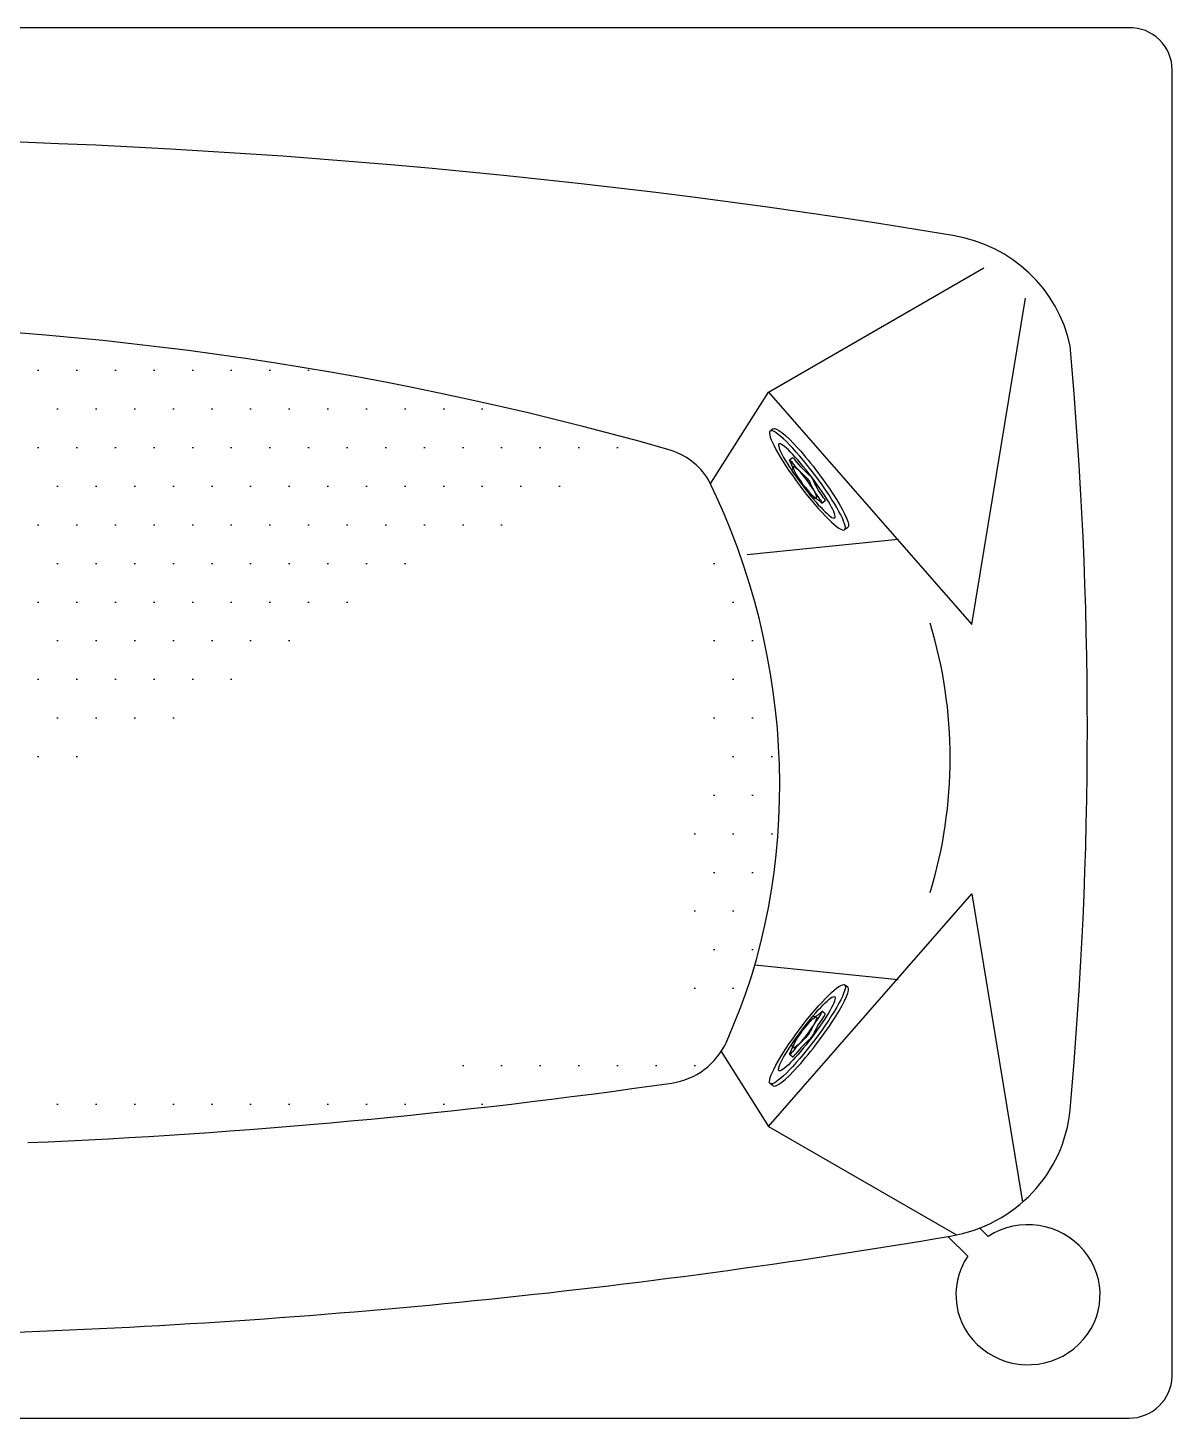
# Model space of a CAD drawing. Header units: millimetres. Extents: x -1262.3 to -1260.47, y 2203.29 to 2204.19.
# Drawn here: x -1261.213 to -1260.473, y 2203.288 to 2204.188 of the extents above; entities that cross this region are included whole.
import ezdxf

# ---------------------------------------------------------------- set-up
doc = ezdxf.new("R2010")
doc.units = ezdxf.units.MM
doc.header["$LTSCALE"] = 10
for name, color, linetype in [('CONTOR05', 7, 'Continuous'), ('dim1', 1, 'Continuous'), ('jacuzzi', 1, 'Continuous'), ('LCOTA02', 1, 'Continuous')]:
    doc.layers.add(name, color=color, linetype=linetype)

# ---------------------------------------------------------------- blocks, each defined once
blk = doc.blocks.new('A$C1E5B20B9')
at = {"layer": 'LCOTA02'}
for p, q in [((12, 80), (17, 80)), ((14.56, 57.49), (19.56, 57.49)), ((14.56, 22.51), (20.02, 22.51)), ((12, 0), (17, 0))]:
    blk.add_line(p, q, dxfattribs=at)
for centre, major_axis, start_param, end_param in [((12, 40), (0, 40), 0, 3.141593), ((8.17, 58.96), (0, 19), 3.648269, 4.519872), ((14.56, 54.81), (0, 2.68), 6.283185, 7.661464), ((13.17, 58.96), (0, 19), 3.648269, 4.519872), ((19.56, 54.81), (0, 2.68), 5.533225, 7.661464), ((23.99, 70.67), (0, 19), 2.391632, 3.263235), ((24.78, 49.15), (0, 2.68), 4.276588, 6.404827), ((30.68, 40), (0, 19), 1.134995, 2.006598), ((11.33, 40), (0, 2.68), 0.506677, 2.634916), ((8.17, 21.04), (0, 19), 4.904906, 5.776509), ((16.33, 40), (0, 2.68), 0.506677, 2.634916), ((13.17, 21.04), (0, 19), 4.904906, 5.776509), ((23.99, 9.33), (0, 19), 6.161543, 7.033146), ((24.78, 30.85), (0, 2.68), 3.019951, 5.14819), ((14.56, 25.19), (0, 2.68), 1.763314, 3.141593), ((19.56, 25.19), (0, 2.68), 1.763314, 3.891553)]:
    blk.add_ellipse(centre, major_axis=major_axis, ratio=0.3, start_param=start_param, end_param=end_param, dxfattribs=at)
for centre, major_axis, ratio in [((17, 40), (0, 40), 0.3), ((18, 40), (0, 30), 0.266667), ((21, 40), (0, 12.5), 0.3)]:
    blk.add_ellipse(centre, major_axis=major_axis, ratio=ratio, dxfattribs=at)
blk = doc.blocks.new('A$C00053991')
at = {"layer": 'CONTOR05', "xscale": 0.5, "zscale": 0.5}
blk.add_blockref('A$C1E5B20B9', (0, 0), dxfattribs=at)
blk = doc.blocks.new('A$C691B2982')
at = {"layer": 'CONTOR05', "xscale": 0.1, "yscale": 0.1, "zscale": 0.1}
blk.add_blockref('A$C00053991', (0, 0), dxfattribs=at)
blk = doc.blocks.new('A$C159910E5')
at = {"layer": 'CONTOR05', "rotation": 270}
blk.add_blockref('A$C691B2982', (0, 1.45), dxfattribs=at)
blk = doc.blocks.new('A$C3BF32979')
at = {"layer": 'CONTOR05', "rotation": 314.9999999999977}
blk.add_blockref('A$C159910E5', (-0.396, 5.261), dxfattribs=at)
blk = doc.blocks.new('A$C1203195E')
at = {"layer": 'CONTOR05', "rotation": 135.5818886525813}
blk.add_blockref('A$C3BF32979', (4.891, 4.043), dxfattribs=at)

msp = doc.modelspace()

# ---------------------------------------------------------------- hatches: boundary and pattern name
at = {"layer": 'jacuzzi'}
h = msp.add_hatch(dxfattribs=at)
h.set_pattern_fill('DOTS', color=256, scale=0.4, style=0)
h.set_pattern_definition([(0, (-1261.344163, 2204.591536), (0.0125, 0.025), [0, -0.025])])
edge = h.paths.add_edge_path()
edge.add_ellipse((-1261.38751, 2201.96497), major_axis=(-2.09376, 0), ratio=0.9706639, start_angle=253.67396, end_angle=286.32604)
edge.add_arc((-1261.96349, 2203.87111), 0.046, 105.87156, 147.73969)
edge.add_ellipse((-1261.72498, 2203.73069), major_axis=(0.11057, 0.33513), ratio=0.910961, start_angle=78.60041, end_angle=142.29151)
edge.add_ellipse((-1261.95189, 2203.55648), major_axis=(0.05612, 0), ratio=0.970664, start_angle=212.55924, end_angle=261.85194)
edge.add_ellipse((-1261.38751, 2207.38266), major_axis=(4.03814, 0), ratio=0.9706639, start_angle=261.85194, end_angle=267.52904)
edge.add_ellipse((-1261.38751, 2207.38266), major_axis=(4.03814, 0), ratio=0.9706639, start_angle=272.47096, end_angle=278.41565)
edge.add_ellipse((-1261.05004, 2203.73069), major_axis=(-0.09714, 0.36881), ratio=0.836593, start_angle=225.78376, end_angle=283.47693)
edge.add_arc((-1260.80306, 2203.55073), 0.046, 278.17215, 335.60945)
edge.add_line((-1261.56196, 2203.4663), (-1261.53492, 2203.49176))
edge.add_line((-1261.21341, 2203.46663), (-1261.2401, 2203.49176))
edge.add_line((-1261.30346, 2203.48753), (-1261.2401, 2203.49176))
edge.add_spline(control_points=[(-1261.34689, 2203.52911), (-1261.34689, 2203.52531), (-1261.34635, 2203.5215), (-1261.34352, 2203.51169), (-1261.34027, 2203.50596), (-1261.33151, 2203.49651), (-1261.32601, 2203.49279), (-1261.31478, 2203.48845), (-1261.3092, 2203.48745), (-1261.30364, 2203.48753)], knot_values=[3.141593, 3.141593, 3.141593, 3.141593, 3.41504, 3.41504, 3.874107, 3.874107, 4.333174, 4.333174, 4.726304, 4.726304, 4.726304, 4.726304], degree=3, periodic=0)
edge.add_arc((-1261.38751, 2203.53324), 0.04062, 0, 180)
edge.add_spline(control_points=[(-1261.47139, 2203.48753), (-1261.46748, 2203.48747), (-1261.46357, 2203.48795), (-1261.45339, 2203.49059), (-1261.4474, 2203.49373), (-1261.43747, 2203.50234), (-1261.43355, 2203.5078), (-1261.42915, 2203.51869), (-1261.42813, 2203.5239), (-1261.42813, 2203.52911)], knot_values=[1.556881, 1.556881, 1.556881, 1.556881, 1.832702, 1.832702, 2.299949, 2.299949, 2.767195, 2.767195, 3.141593, 3.141593, 3.141593, 3.141593], degree=3, periodic=0)
edge.add_line((-1261.47156, 2203.48753), (-1261.53492, 2203.49176))

# ---------------------------------------------------------------- linework, layer by layer
at = {"layer": 'dim1', "color": 3}
msp.add_lwpolyline([(-1260.50052, 2204.18824), (-1262.2745, 2204.18824, 0.405521), (-1262.30251, 2204.16106), (-1262.30251, 2203.31543, 0.42296), (-1262.2745, 2203.28824), (-1260.50052, 2203.28824, 0.405521), (-1260.47251, 2203.31543), (-1260.47251, 2204.16106, 0.42296), (-1260.50052, 2204.18824)], format="xyb", close=True, dxfattribs=at)
at = {"layer": 'jacuzzi'}
for p, q in [((-1260.73394, 2203.95243), (-1260.5945, 2204.03294)), ((-1260.60221, 2203.80196), (-1260.56753, 2204.01326)), ((-1260.77125, 2203.89346), (-1260.73394, 2203.95243)), ((-1260.73394, 2203.95243), (-1260.60221, 2203.80196)), ((-1260.74773, 2203.84739), (-1260.64991, 2203.85727)), ((-1260.73394, 2203.47715), (-1260.60221, 2203.62762)), ((-1260.60221, 2203.62762), (-1260.56946, 2203.42804)), ((-1260.74273, 2203.58168), (-1260.64991, 2203.57231)), ((-1260.76456, 2203.52555), (-1260.73394, 2203.47715)), ((-1260.73394, 2203.47715), (-1260.61215, 2203.40682)), ((-1260.60482, 2203.39313), (-1260.61785, 2203.40577)), ((-1260.59162, 2203.40595), (-1260.59683, 2203.41101))]:
    msp.add_line(p, q, dxfattribs=at)
for centre, start, end in [((-1260.81153, 2203.87111), 32.26031, 74.12844), ((-1260.80306, 2203.55073), 278.17215, 335.60945)]:
    msp.add_arc(centre, 0.046, start, end, dxfattribs=at)
for centre, major_axis, ratio, start_param, end_param in [((-1261.38751, 2199.64287), (4.60955, 0), 0.970664, 1.402302, 1.739291), ((-1260.63015, 2203.96448), (0.09337, 0), 0.970664, 0.198425, 1.402302), ((-1261.38751, 2201.96497), (-2.09376, 0), 0.970664, 4.427446, 4.997332), ((-1263.42659, 2203.73512), (2.89918, 0), 0.970664, 6.19522, 6.37115), ((-1261.05004, 2203.73069), (-0.09714, 0.36881), 0.836593, 3.94067, 4.947606), ((-1260.91609, 2203.71561), (0.21201, 0.21201), 1, 5.202788, 5.792786), ((-1261.38751, 2207.38266), (4.03814, 0), 0.970664, 4.755515, 4.85927), ((-1260.6322, 2203.49591), (-0.09394, 0), 0.970664, 1.744251, 3.053627), ((-1260.56588, 2203.36815), (-0.04668, 0), 0.970664, 5.699145, 11.579615), ((-1261.38751, 2207.68023), (-4.47039, 0), 0.970664, 1.604916, 1.744251)]:
    msp.add_ellipse(centre, major_axis=major_axis, ratio=ratio, start_param=start_param, end_param=end_param, dxfattribs=at)

# ---------------------------------------------------------------- block references
at = {"layer": 'jacuzzi', "extrusion": (0, 0, -1), "xscale": 0.009999999999923116, "yscale": 0.01000000000021828, "zscale": -0.01000000000000079, "rotation": 322.4063034757256}
msp.add_blockref('A$C1203195E', (1260.67752, 2203.86875), dxfattribs=at)
at = {"layer": 'jacuzzi', "xscale": 0.01000000000010328, "yscale": 0.009999999999923116, "zscale": 0.0100000000000707, "rotation": 142.4063034765203}
msp.add_blockref('A$C1203195E', (-1260.67752, 2203.56329), dxfattribs=at)

doc.saveas('drawing.dxf')
